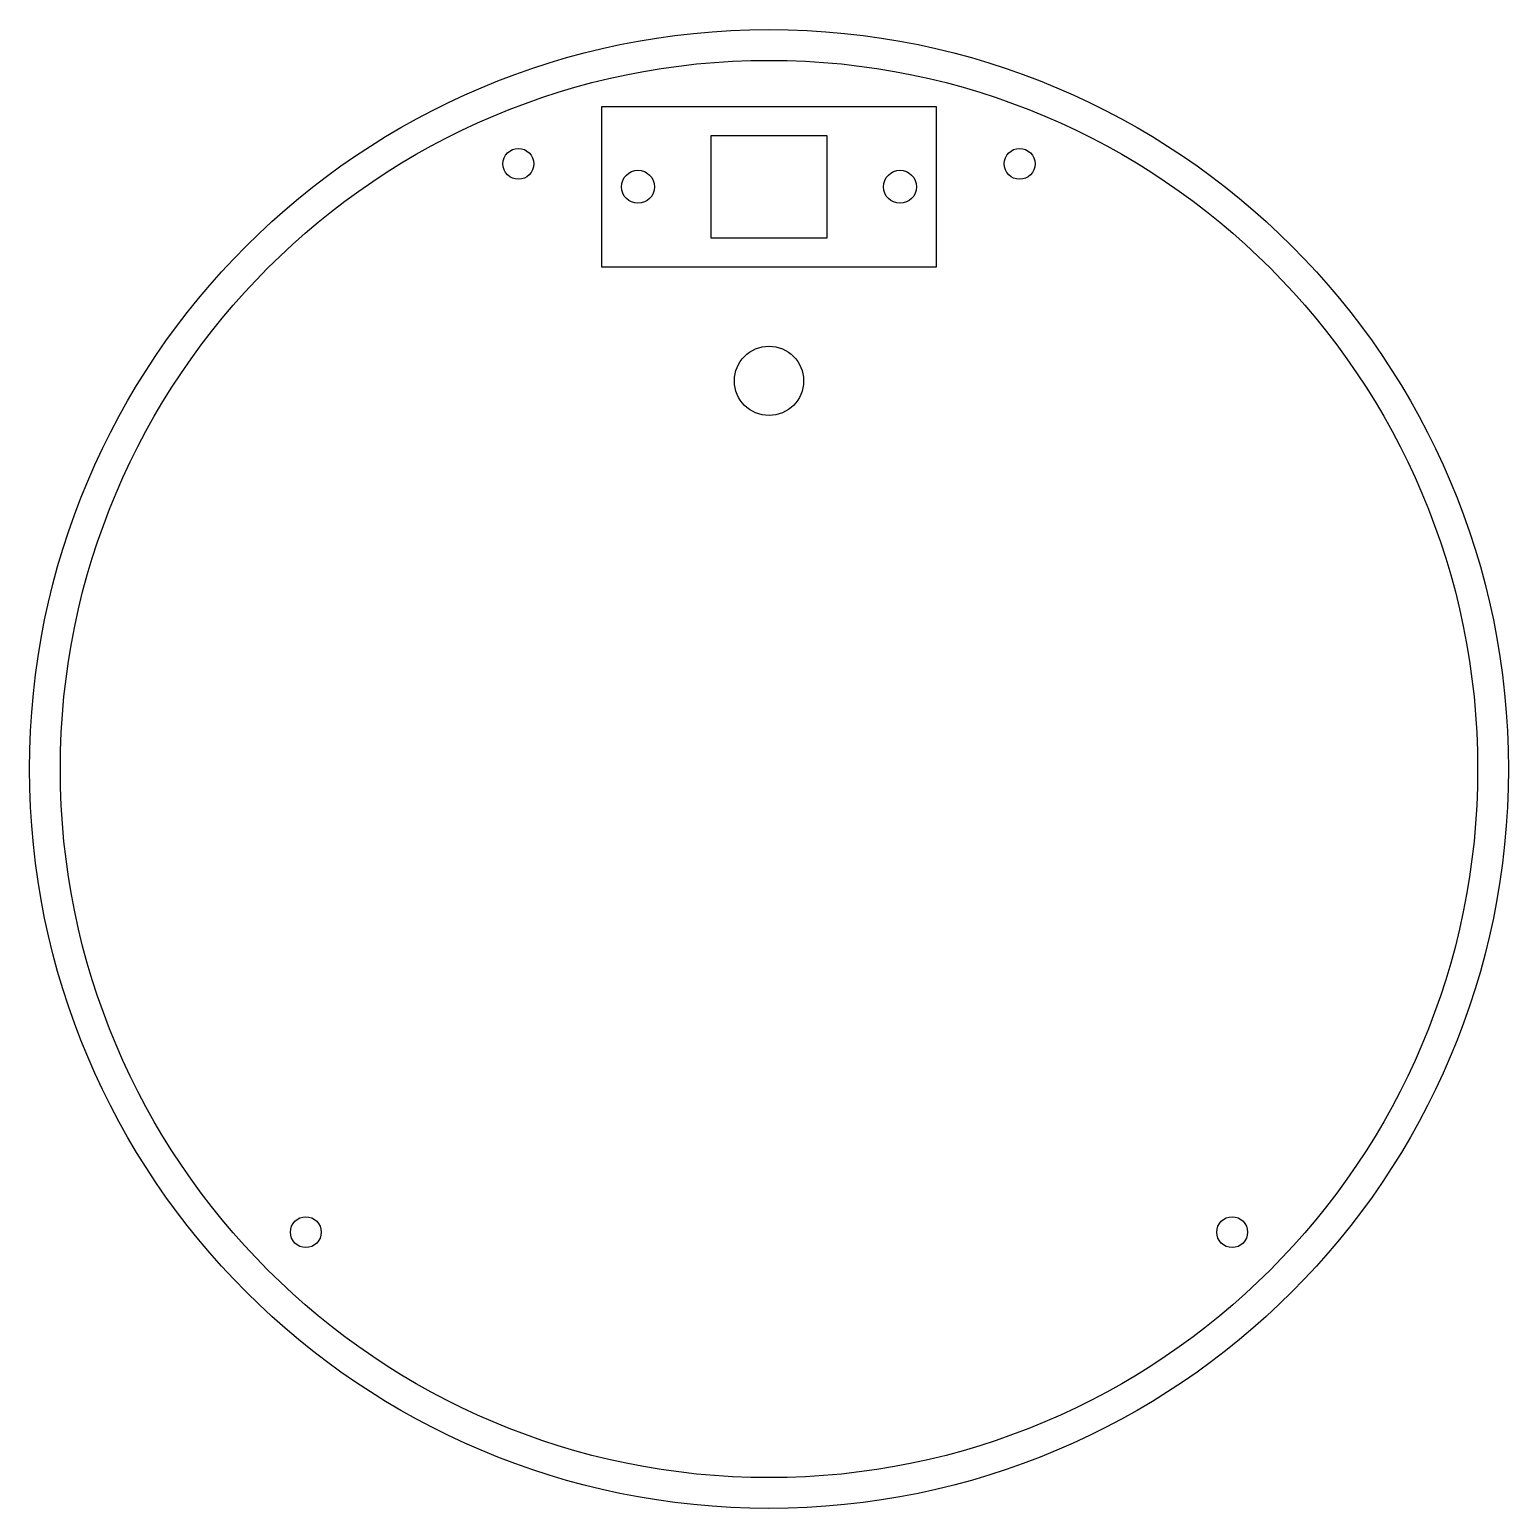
# Model space of a CAD drawing. Header units: millimetres. Extents: x -76 to 76, y -76 to 76.
import ezdxf

# ---------------------------------------------------------------- set-up
doc = ezdxf.new("R2010")
doc.units = ezdxf.units.MM
doc.layers.get('0').update_dxf_attribs({"linetype": 'CONTINUOUS', "lineweight": 25, "true_color": 0xffffff})
for name, color, linetype, lineweight, true_color in [('Dimensions', 3, 'CONTINUOUS', 25, 0x00ff00), ('On_Switch', 7, 'CONTINUOUS', 25, 0xffffff), ('Top_Standoffs', 7, 'CONTINUOUS', 25, 0x000000), ('USB_Connector', 7, 'CONTINUOUS', 25, 0xffffff)]:
    doc.layers.add(name, color=color, linetype=linetype, lineweight=lineweight, true_color=true_color)

# ---------------------------------------------------------------- blocks, each defined once
blk = doc.blocks.new('USB_B_Panel_Mount')
at = {"layer": 'Dimensions'}
for p, q in [((17.25, 8.25), (-17.25, 8.25)), ((-17.25, 8.25), (-17.25, -8.25)), ((17.25, -8.25), (17.25, 8.25)), ((-17.25, -8.25), (17.25, -8.25))]:
    blk.add_line(p, q, dxfattribs=at)
at = {"layer": 'USB_Connector'}
for p, q in [((6, 5.25), (-6, 5.25)), ((-6, 5.25), (-6, -5.25)), ((6, -5.25), (6, 5.25)), ((-6, -5.25), (6, -5.25))]:
    blk.add_line(p, q, dxfattribs=at)
for centre in [(-13.5, 0), (13.5, 0)]:
    blk.add_circle(centre, 1.7, dxfattribs=at)

msp = doc.modelspace()

# ---------------------------------------------------------------- linework, layer by layer
msp.add_circle((0, 0), 76.2)
at = {"layer": 'Dimensions'}
msp.add_circle((0, 0), 73.03, dxfattribs=at)
at = {"layer": 'On_Switch'}
msp.add_circle((0, 40), 3.57, dxfattribs=at)
at = {"layer": 'Top_Standoffs'}
for centre in [(-25.83, 62.36), (25.83, 62.36), (-47.73, -47.73), (47.73, -47.73)]:
    msp.add_circle(centre, 1.59, dxfattribs=at)

# ---------------------------------------------------------------- block references
at = {"layer": 'USB_Connector'}
msp.add_blockref('USB_B_Panel_Mount', (0, 60), dxfattribs=at)

doc.saveas('drawing.dxf')
